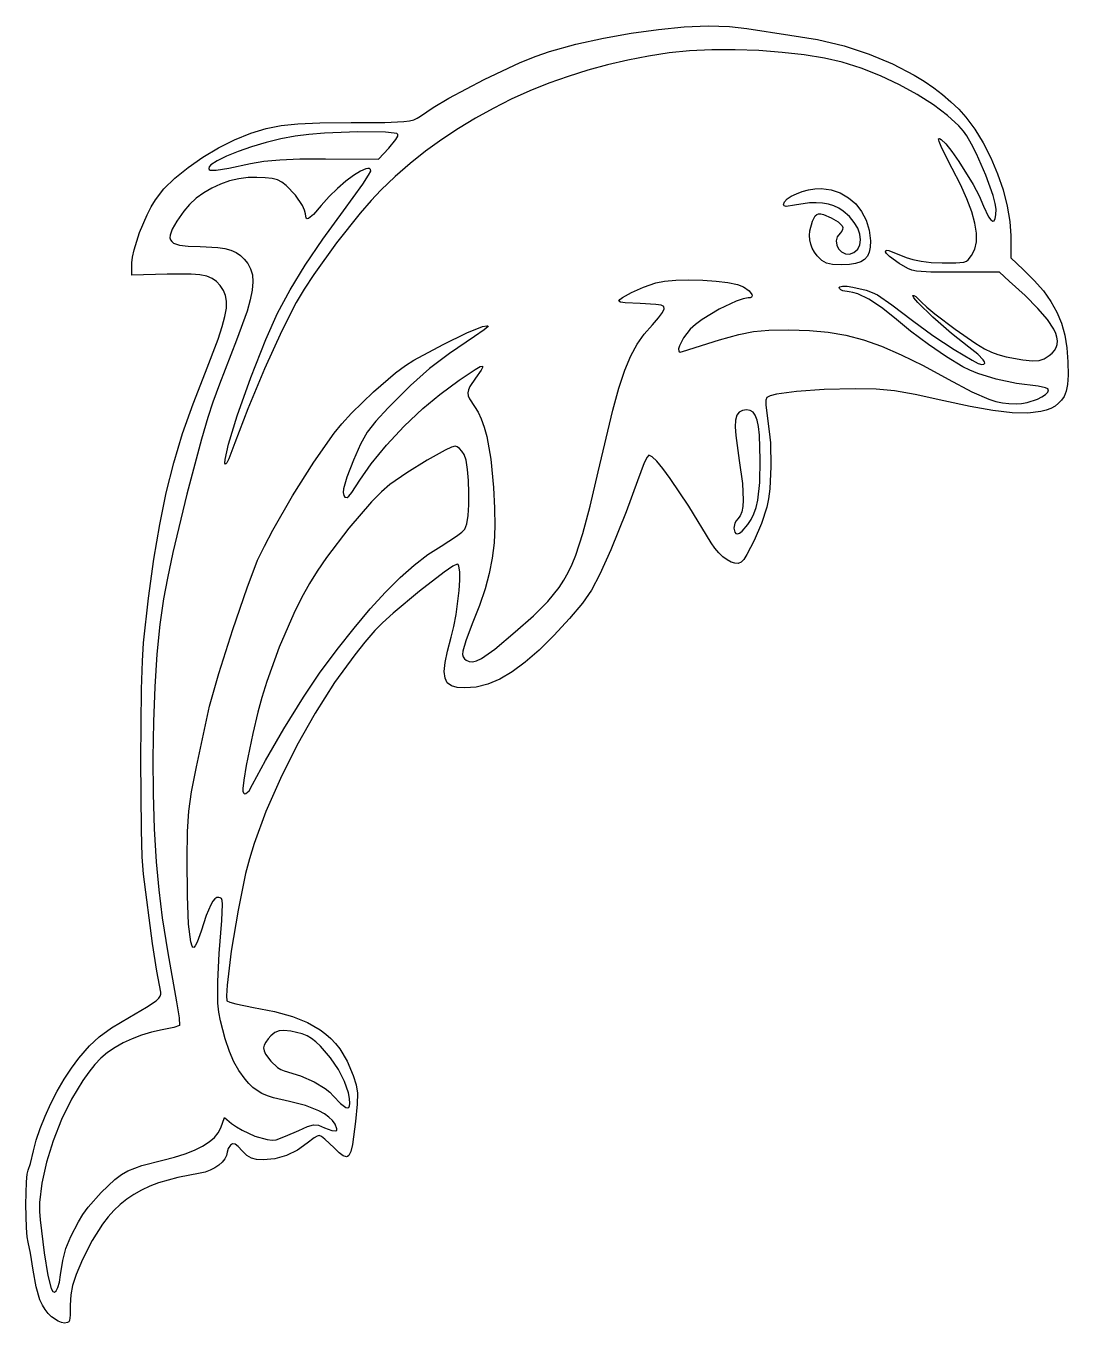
# Model space of a CAD drawing. Extents: x -30 to 240, y -19 to 316.
import ezdxf

# ---------------------------------------------------------------- set-up
doc = ezdxf.new("R2010")
doc.units = 0

msp = doc.modelspace()

# ---------------------------------------------------------------- linework, layer by layer
at = {"layer": 'Layer 1'}
for p, q in [((133.80445, 315.373936), (140.523524, 316.003386)), ((140.523524, 316.003386), (146.715072, 316.266036)), ((146.715072, 316.266036), (152.177348, 316.138403)), ((152.177348, 316.138403), (156.708608, 315.597003)), ((156.708608, 315.597003), (167.858861, 313.907886)), ((112.499518, 311.519638), (119.590702, 313.108578)), ((119.590702, 313.108578), (126.759594, 314.401172)), ((126.759594, 314.401172), (133.80445, 315.373936)), ((167.858861, 313.907886), (174.997853, 312.736743)), ((174.997853, 312.736743), (181.837467, 311.088375)), ((102.170095, 308.444969), (105.687789, 309.657836)), ((105.687789, 309.657836), (112.499518, 311.519638)), ((136.628434, 309.279218), (131.251343, 308.466051)), ((141.872471, 309.797218), (136.628434, 309.279218)), ((147.610728, 310.061655), (141.872471, 309.797218)), ((153.645979, 310.08298), (147.610728, 310.061655)), ((159.781001, 309.871641), (153.645979, 310.08298)), ((165.818569, 309.438087), (159.781001, 309.871641)), ((171.561459, 308.792766), (165.818569, 309.438087)), ((176.812447, 307.946127), (171.561459, 308.792766)), ((181.837467, 311.088375), (188.319527, 308.989921)), ((188.319527, 308.989921), (194.385858, 306.468517)), ((88.776107, 302.454389), (98.036981, 306.769209)), ((98.036981, 306.769209), (102.170095, 308.444969)), ((120.691606, 306.23483), (115.523037, 304.823469)), ((125.936721, 307.45014), (120.691606, 306.23483)), ((131.251343, 308.466051), (125.936721, 307.45014)), ((181.374308, 306.908619), (176.812447, 307.946127)), ((186.309547, 305.348256), (181.374308, 306.908619)), ((191.289113, 303.37267), (186.309547, 305.348256)), ((194.385858, 306.468517), (199.978285, 303.551303)), ((79.60839, 297.564132), (88.776107, 302.454389)), ((110.438051, 303.219401), (105.443687, 301.425975)), ((115.523037, 304.823469), (110.438051, 303.219401)), ((196.161871, 301.071336), (191.289113, 303.37267)), ((199.978285, 303.551303), (202.578604, 301.952748)), ((100.546984, 299.446535), (95.754978, 297.284428)), ((105.443687, 301.425975), (100.546984, 299.446535)), ((200.776692, 298.533727), (196.161871, 301.071336)), ((202.578604, 301.952748), (205.038632, 300.265416)), ((205.038632, 300.265416), (207.351096, 298.4927)), ((75.591722, 295.169077), (79.60839, 297.564132)), ((95.754978, 297.284428), (91.074709, 294.943)), ((204.982444, 295.849319), (200.776692, 298.533727)), ((208.627994, 293.107585), (204.982444, 295.849319)), ((207.351096, 298.4927), (209.508724, 296.637993)), ((209.508724, 296.637993), (211.504245, 294.704687)), ((69.464221, 291.718665), (70.562567, 292.016175)), ((70.562567, 292.016175), (71.428241, 292.420813)), ((71.428241, 292.420813), (72.237052, 292.949197)), ((72.237052, 292.949197), (75.591722, 295.169077)), ((86.513214, 292.425598), (82.077533, 289.735567)), ((91.074709, 294.943), (86.513214, 292.425598)), ((211.562211, 290.398), (208.627994, 293.107585)), ((211.504245, 294.704687), (213.330386, 292.696173)), ((213.330386, 292.696173), (215.664585, 289.603579)), ((28.355613, 288.51759), (32.366475, 289.71758)), ((32.366475, 289.71758), (36.226312, 290.483749)), ((36.226312, 290.483749), (40.545151, 290.951588)), ((40.545151, 290.951588), (46.265303, 291.187118)), ((46.265303, 291.187118), (54.329082, 291.256363)), ((56.054792, 288.881435), (47.445535, 288.519142)), ((54.329082, 291.256363), (63.015056, 291.302711)), ((63.21364, 288.796152), (56.054792, 288.881435)), ((63.015056, 291.302711), (67.957393, 291.511664)), ((65.475858, 288.572085), (63.21364, 288.796152)), ((66.142338, 288.412317), (65.475858, 288.572085)), ((67.957393, 291.511664), (69.464221, 291.718665)), ((82.077533, 289.735567), (77.774702, 286.876255)), ((212.715342, 289.083224), (211.562211, 290.398)), ((213.633964, 287.810038), (212.715342, 289.083224)), ((215.664585, 289.603579), (217.84324, 286.045241)), ((20.001154, 284.726692), (24.187265, 286.824075)), ((24.187265, 286.824075), (28.355613, 288.51759)), ((32.333749, 286.128729), (28.584469, 285.025028)), ((36.155079, 287.061382), (32.333749, 286.128729)), ((39.86044, 287.752746), (36.155079, 287.061382)), ((43.370307, 288.18374), (39.86044, 287.752746)), ((47.445535, 288.519142), (43.370307, 288.18374)), ((64.102259, 284.680814), (65.912115, 286.892689)), ((65.912115, 286.892689), (66.377597, 287.724911)), ((66.447512, 288.219821), (66.142338, 288.412317)), ((66.377597, 287.724911), (66.447512, 288.219821)), ((77.774702, 286.876255), (73.61176, 283.851007)), ((206.241074, 287.063644), (206.518244, 287.138739)), ((206.417688, 286.336827), (206.241074, 287.063644)), ((207.148213, 284.646891), (206.417688, 286.336827)), ((206.518244, 287.138739), (206.943905, 286.927492)), ((206.943905, 286.927492), (208.16532, 285.758295)), ((208.16532, 285.758295), (209.754554, 283.780706)), ((214.848884, 285.719485), (213.633964, 287.810038)), ((216.114032, 283.22554), (214.848884, 285.719485)), ((217.84324, 286.045241), (219.818368, 282.147774)), ((12.134534, 279.678942), (15.937002, 282.315095)), ((15.937002, 282.315095), (20.001154, 284.726692)), ((22.054133, 282.585439), (19.649116, 281.390032)), ((25.095257, 283.820518), (22.054133, 282.585439)), ((28.584469, 285.025028), (25.095257, 283.820518)), ((41.103436, 281.847221), (47.720369, 281.891524)), ((47.720369, 281.891524), (61.384829, 281.838893)), ((61.384829, 281.838893), (64.102259, 284.680814)), ((73.61176, 283.851007), (69.595745, 280.663169)), ((209.803461, 279.385422), (207.148213, 284.646891)), ((209.754554, 283.780706), (211.560838, 281.219378)), ((218.538568, 277.673298), (216.114032, 283.22554)), ((219.818368, 282.147774), (221.541983, 278.037795)), ((8.733473, 276.907888), (12.134534, 279.678942)), ((17.645583, 279.824953), (17.49948, 279.399189)), ((17.49948, 279.399189), (17.579651, 279.102247)), ((17.579651, 279.102247), (17.870891, 278.918022)), ((18.068225, 280.304535), (17.645583, 279.824953)), ((17.870891, 278.918022), (19.390941, 278.92398)), ((19.649116, 281.390032), (18.068225, 280.304535)), ((19.390941, 278.92398), (22.668349, 279.489584)), ((22.668349, 279.489584), (28.311839, 280.687355)), ((28.311839, 280.687355), (31.707209, 281.26425)), ((28.311839, 280.687355), (28.311839, 280.687355)), ((31.707209, 281.26425), (35.868395, 281.644501)), ((35.868395, 281.644501), (41.103436, 281.847221)), ((56.733244, 278.7207), (54.967818, 277.617688)), ((58.136647, 279.325965), (56.733244, 278.7207)), ((58.666651, 279.416981), (58.136647, 279.325965)), ((59.063024, 279.353608), (58.666651, 279.416981)), ((58.841855, 277.665224), (59.397372, 278.723755)), ((59.311389, 279.12586), (59.063024, 279.353608)), ((59.397372, 278.723755), (59.311389, 279.12586)), ((69.595745, 280.663169), (65.733696, 277.316089)), ((211.931726, 275.222796), (209.803461, 279.385422)), ((211.560838, 281.219378), (215.221495, 275.244115)), ((5.873542, 274.091589), (8.733473, 276.907888)), ((20.518769, 275.36663), (18.284843, 274.344845)), ((22.857138, 276.165038), (20.518769, 275.36663)), ((25.267219, 276.723063), (22.857138, 276.165038)), ((27.716282, 277.023702), (25.267219, 276.723063)), ((29.975411, 277.095546), (27.716282, 277.023702)), ((32.107401, 277.013232), (29.975411, 277.095546)), ((33.941726, 276.7899), (32.107401, 277.013232)), ((35.307857, 276.438692), (33.941726, 276.7899)), ((36.389, 275.858838), (35.307857, 276.438692)), ((37.566438, 274.950004), (36.389, 275.858838)), ((52.955372, 276.096803), (50.810907, 274.23792)), ((52.357144, 268.46868), (57.329306, 275.378871)), ((54.967818, 277.617688), (52.955372, 276.096803)), ((57.329306, 275.378871), (58.841855, 277.665224)), ((65.733696, 277.316089), (62.03265, 273.813111)), ((213.619613, 271.500157), (211.931726, 275.222796)), ((215.221495, 275.244115), (216.774334, 272.279486)), ((220.394691, 272.444963), (218.538568, 277.673298)), ((221.541983, 278.037795), (222.966101, 273.84192)), ((3.694464, 271.3197), (5.873542, 274.091589)), ((16.188091, 273.116687), (14.261244, 271.699162)), ((18.284843, 274.344845), (16.188091, 273.116687)), ((39.913753, 272.507289), (37.566438, 274.950004)), ((41.756921, 269.834326), (39.913753, 272.507289)), ((48.649428, 272.120912), (46.585937, 269.825655)), ((50.810907, 274.23792), (48.649428, 272.120912)), ((62.03265, 273.813111), (59.489956, 271.132315)), ((167.116091, 271.501674), (168.172426, 272.210591)), ((168.172426, 272.210591), (169.504548, 272.862925)), ((169.504548, 272.862925), (171.027794, 273.422734)), ((171.027794, 273.422734), (172.657501, 273.854079)), ((172.657501, 273.854079), (174.309009, 274.121019)), ((174.309009, 274.121019), (175.897653, 274.187614)), ((175.897653, 274.187614), (178.491139, 273.859774)), ((178.491139, 273.859774), (180.874886, 273.063039)), ((180.874886, 273.063039), (183.01102, 271.837514)), ((183.01102, 271.837514), (184.861664, 270.223308)), ((216.774334, 272.279486), (217.941158, 269.629728)), ((220.949321, 270.355903), (220.394691, 272.444963)), ((222.966101, 273.84192), (224.042737, 269.686764)), ((1.54127, 267.418701), (2.611429, 269.509943)), ((2.611429, 269.509943), (3.694464, 271.3197)), ((12.537031, 270.109273), (11.048184, 268.364026)), ((14.261244, 271.699162), (12.537031, 270.109273)), ((42.304175, 268.637682), (41.756921, 269.834326)), ((42.503062, 267.654895), (42.304175, 268.637682)), ((46.585937, 269.825655), (44.562398, 267.527841)), ((47.037135, 261.117507), (52.357144, 268.46868)), ((59.489956, 271.132315), (56.641144, 267.846652)), ((166.169427, 270.057848), (166.420204, 270.772112)), ((166.345516, 269.729687), (166.169427, 270.057848)), ((166.878333, 269.59064), (166.345516, 269.729687)), ((166.420204, 270.772112), (167.116091, 271.501674)), ((169.041456, 269.878177), (166.878333, 269.59064)), ((172.87977, 270.475389), (169.041456, 269.878177)), ((174.630754, 270.527197), (172.87977, 270.475389)), ((176.267952, 270.414679), (174.630754, 270.527197)), ((177.790107, 270.137989), (176.267952, 270.414679)), ((179.195965, 269.697282), (177.790107, 270.137989)), ((180.484272, 269.092713), (179.195965, 269.697282)), ((181.653773, 268.324436), (180.484272, 269.092713)), ((184.861664, 270.223308), (186.388944, 268.260528)), ((214.873355, 268.189644), (213.619613, 271.500157)), ((217.941158, 269.629728), (219.241399, 266.845433)), ((221.169518, 268.83219), (220.949321, 270.355903)), ((221.140267, 267.402619), (221.169518, 268.83219)), ((224.042737, 269.686764), (224.723908, 265.698943)), ((-0.401634, 262.81933), (1.54127, 267.418701)), ((9.226211, 265.795419), (8.027629, 263.735603)), ((11.048184, 268.364026), (9.226211, 265.795419)), ((42.679148, 266.526564), (42.503062, 267.654895)), ((42.928915, 266.353872), (42.679148, 266.526564)), ((43.312864, 266.456179), (42.928915, 266.353872)), ((44.562398, 267.527841), (43.312864, 266.456179)), ((56.641144, 267.846652), (50.524932, 260.124178)), ((173.020893, 263.283562), (173.711399, 265.803229)), ((173.711399, 265.803229), (174.388021, 267.129648)), ((174.388021, 267.129648), (174.774006, 267.498546)), ((174.774006, 267.498546), (175.237169, 267.679045)), ((175.237169, 267.679045), (175.811552, 267.677)), ((175.811552, 267.677), (176.531202, 267.498265)), ((176.531202, 267.498265), (178.542482, 266.634153)), ((178.542482, 266.634153), (180.358209, 265.583395)), ((180.358209, 265.583395), (181.334757, 264.586851)), ((183.217441, 266.937634), (181.653773, 268.324436)), ((184.462768, 265.448054), (183.217441, 266.937634)), ((185.374728, 263.914081), (184.462768, 265.448054)), ((186.388944, 268.260528), (187.554985, 265.989281)), ((187.554985, 265.989281), (188.321912, 263.449673)), ((215.699186, 265.263402), (214.873355, 268.189644)), ((216.103341, 262.69357), (215.699186, 265.263402)), ((219.241399, 266.845433), (219.805355, 266.090343)), ((219.805355, 266.090343), (220.29207, 265.764847)), ((220.29207, 265.764847), (220.686694, 265.872616)), ((220.686694, 265.872616), (220.974376, 266.417318)), ((220.974376, 266.417318), (221.140267, 267.402619)), ((224.723908, 265.698943), (224.961628, 262.005074)), ((-1.816675, 258.376726), (-0.401634, 262.81933)), ((7.475858, 262.133319), (7.449843, 261.487732)), ((8.027629, 263.735603), (7.475858, 262.133319)), ((172.923482, 262.084078), (173.020893, 263.283562)), ((172.990888, 260.927949), (172.923482, 262.084078)), ((180.047065, 261.74165), (179.784325, 260.666717)), ((180.801772, 262.701618), (180.047065, 261.74165)), ((181.243321, 263.163725), (180.801772, 262.701618)), ((181.47999, 263.630825), (181.243321, 263.163725)), ((181.334757, 264.586851), (181.510796, 264.104629)), ((181.510796, 264.104629), (181.47999, 263.630825)), ((185.938297, 262.394099), (185.374728, 263.914081)), ((186.138447, 260.946496), (185.938297, 262.394099)), ((188.321912, 263.449673), (188.651848, 260.681813)), ((216.092053, 260.452292), (216.103341, 262.69357)), ((224.961628, 262.005074), (224.961628, 256.250159)), ((-2.227005, 256.481442), (-1.816675, 258.376726)), ((7.449843, 261.487732), (7.594312, 260.937306)), ((7.594312, 260.937306), (7.912192, 260.475633)), ((7.912192, 260.475633), (8.406409, 260.096304)), ((8.406409, 260.096304), (9.935566, 259.559054)), ((9.935566, 259.559054), (12.205199, 259.274294)), ((12.205199, 259.274294), (15.238724, 259.190765)), ((15.238724, 259.190765), (19.874009, 258.978493)), ((19.874009, 258.978493), (21.694407, 258.689554)), ((21.694407, 258.689554), (23.242144, 258.257769)), ((42.481426, 254.356496), (47.037135, 261.117507)), ((50.524932, 260.124178), (44.683546, 251.9726)), ((173.222801, 259.817514), (172.990888, 260.927949)), ((173.618911, 258.755115), (173.222801, 259.817514)), ((174.178909, 257.743094), (173.618911, 258.755115)), ((179.784325, 260.666717), (179.939784, 259.580731)), ((179.939784, 259.580731), (180.439672, 258.587599)), ((180.439672, 258.587599), (181.21022, 257.791231)), ((184.40814, 257.621804), (185.388394, 258.501963)), ((185.388394, 258.501963), (185.960155, 259.629655)), ((185.960155, 259.629655), (186.138447, 260.946496)), ((188.614629, 259.080833), (188.368007, 257.753486)), ((188.651848, 260.681813), (188.614629, 259.080833)), ((214.848087, 256.843963), (215.671557, 258.511709)), ((215.671557, 258.511709), (216.092053, 260.452292)), ((-2.386279, 254.946027), (-2.227005, 256.481442)), ((23.242144, 258.257769), (24.561347, 257.667406)), ((24.561347, 257.667406), (25.696144, 256.902733)), ((25.696144, 256.902733), (26.690661, 255.948016)), ((26.690661, 255.948016), (27.589026, 254.787523)), ((174.902487, 256.783791), (174.178909, 257.743094)), ((176.090655, 255.559206), (174.902487, 256.783791)), ((174.902487, 256.783791), (174.902487, 256.783791)), ((177.267731, 254.869544), (176.090655, 255.559206)), ((181.21022, 257.791231), (182.177661, 257.295537)), ((182.177661, 257.295537), (183.268224, 257.204425)), ((183.268224, 257.204425), (184.40814, 257.621804)), ((186.149695, 255.227789), (184.843433, 254.809521)), ((187.157742, 255.845509), (186.149695, 255.227789)), ((187.889779, 256.681226), (187.157742, 255.845509)), ((188.368007, 257.753486), (187.889779, 256.681226)), ((192.524544, 257.841791), (192.704217, 258.245999)), ((192.804488, 257.371342), (192.524544, 257.841791)), ((192.704217, 258.245999), (193.45419, 258.197352)), ((193.566713, 256.644238), (192.804488, 257.371342)), ((193.45419, 258.197352), (197.930736, 256.405127)), ((196.072365, 254.817054), (193.566713, 256.644238)), ((197.930736, 256.405127), (199.646979, 255.829447)), ((199.646979, 255.829447), (201.805843, 255.39591)), ((201.805843, 255.39591), (204.359637, 255.11178)), ((204.359637, 255.11178), (207.26067, 254.984319)), ((210.786819, 254.97596), (212.827384, 255.185226)), ((212.827384, 255.185226), (213.477786, 255.417353)), ((213.477786, 255.417353), (213.981447, 255.758949)), ((213.981447, 255.758949), (214.848087, 256.843963)), ((224.961628, 256.250159), (228.171544, 253.262676)), ((-2.435806, 251.759227), (-2.386279, 254.946027)), ((6.738851, 252.045054), (-2.435806, 251.759227)), ((12.945603, 252.060456), (6.738851, 252.045054)), ((15.184279, 251.864743), (12.945603, 252.060456)), ((16.965341, 251.498897), (15.184279, 251.864743)), ((27.589026, 254.787523), (28.337372, 253.409167)), ((28.337372, 253.409167), (28.787612, 251.851425)), ((28.787612, 251.851425), (28.929773, 250.046486)), ((38.589313, 248.029629), (42.481426, 254.356496)), ((44.683546, 251.9726), (42.178267, 248.150555)), ((178.848428, 254.565347), (177.267731, 254.869544)), ((181.247457, 254.497161), (178.848428, 254.565347)), ((183.216755, 254.57216), (181.247457, 254.497161)), ((184.843433, 254.809521), (183.216755, 254.57216)), ((198.299136, 253.509803), (196.072365, 254.817054)), ((199.356763, 253.105704), (198.299136, 253.509803)), ((200.601689, 252.833323), (199.356763, 253.105704)), ((204.326856, 252.579818), (200.601689, 252.833323)), ((210.82147, 252.541494), (204.326856, 252.579818)), ((207.26067, 254.984319), (210.786819, 254.97596)), ((222.022769, 252.541494), (210.82147, 252.541494)), ((224.580628, 250.284433), (222.022769, 252.541494)), ((228.171544, 253.262676), (231.018936, 250.448399)), ((18.37793, 250.937022), (16.965341, 251.498897)), ((19.511186, 250.153225), (18.37793, 250.937022)), ((20.45425, 249.121611), (19.511186, 250.153225)), ((21.29626, 247.816287), (20.45425, 249.121611)), ((28.929773, 250.046486), (28.753883, 247.926541)), ((126.890703, 247.318895), (130.000969, 248.705581)), ((130.000969, 248.705581), (133.190065, 249.825588)), ((133.190065, 249.825588), (135.420969, 250.251924)), ((135.420969, 250.251924), (138.354433, 250.494812)), ((138.354433, 250.494812), (141.725367, 250.566446)), ((141.725367, 250.566446), (145.268679, 250.47902)), ((145.268679, 250.47902), (148.719279, 250.244728)), ((148.719279, 250.244728), (151.812076, 249.875764)), ((151.812076, 249.875764), (154.28198, 249.384323)), ((154.28198, 249.384323), (155.8639, 248.782599)), ((155.8639, 248.782599), (157.267811, 247.722703)), ((180.586008, 248.594812), (180.714083, 248.768786)), ((180.633395, 248.361021), (180.586008, 248.594812)), ((180.979453, 248.009913), (180.633395, 248.361021)), ((180.714083, 248.768786), (181.421824, 248.94995)), ((181.421824, 248.94995), (182.607023, 248.929845)), ((182.607023, 248.929845), (184.120087, 248.733807)), ((184.120087, 248.733807), (187.531436, 247.915264)), ((228.72234, 246.498263), (224.580628, 250.284433)), ((231.018936, 250.448399), (233.403118, 247.713218)), ((21.838732, 246.549104), (21.29626, 247.816287)), ((22.100717, 245.074688), (21.838732, 246.549104)), ((22.061943, 243.301082), (22.100717, 245.074688)), ((28.249971, 245.423779), (27.408065, 242.470389)), ((28.753883, 247.926541), (28.249971, 245.423779)), ((35.260091, 241.980888), (38.589313, 248.029629)), ((42.178267, 248.150555), (40.116517, 244.718824)), ((123.595759, 245.076547), (123.843711, 245.466767)), ((124.027138, 244.836464), (123.595759, 245.076547)), ((123.843711, 245.466767), (124.531541, 245.998295)), ((124.531541, 245.998295), (126.890703, 247.318895)), ((153.932234, 245.047306), (149.555766, 242.969803)), ((155.718826, 245.666706), (153.932234, 245.047306)), ((157.024694, 245.892225), (155.718826, 245.666706)), ((157.569211, 245.957283), (157.024694, 245.892225)), ((157.267811, 247.722703), (157.965774, 246.796723)), ((157.902997, 246.141088), (157.569211, 245.957283)), ((158.032902, 246.426586), (157.902997, 246.141088)), ((157.965774, 246.796723), (158.032902, 246.426586)), ((181.564779, 247.722386), (180.979453, 248.009913)), ((183.126078, 247.456758), (181.564779, 247.722386)), ((184.1489, 247.329073), (183.126078, 247.456758)), ((185.369765, 246.95954), (184.1489, 247.329073)), ((188.262694, 245.576076), (185.369765, 246.95954)), ((187.531436, 247.915264), (189.130533, 247.343429)), ((191.519004, 243.468648), (188.262694, 245.576076)), ((189.130533, 247.343429), (190.45912, 246.696996)), ((190.45912, 246.696996), (194.1887, 244.121804)), ((199.611245, 246.533793), (199.897457, 246.536569)), ((199.884303, 245.938191), (199.611245, 246.533793)), ((200.959792, 244.700227), (199.884303, 245.938191)), ((199.897457, 246.536569), (200.409956, 246.235297)), ((200.409956, 246.235297), (201.823472, 244.930974)), ((232.0023, 243.193749), (228.72234, 246.498263)), ((233.403118, 247.713218), (235.355222, 244.992709)), ((235.355222, 244.992709), (236.906379, 242.222447)), ((21.702138, 241.136327), (22.061943, 243.301082)), ((27.408065, 242.470389), (24.670379, 234.940485)), ((32.253499, 235.185491), (35.260091, 241.980888)), ((40.116517, 244.718824), (36.409321, 237.412704)), ((125.201685, 244.643338), (124.027138, 244.836464)), ((129.062737, 244.476681), (125.201685, 244.643338)), ((133.132826, 244.251057), (129.062737, 244.476681)), ((134.533636, 243.994112), (133.132826, 244.251057)), ((133.880252, 240.750657), (134.904365, 242.11735)), ((135.241309, 243.676101), (134.533636, 243.994112)), ((134.904365, 242.11735), (135.348635, 243.077575)), ((135.348635, 243.077575), (135.241309, 243.676101)), ((149.555766, 242.969803), (145.173069, 240.345599)), ((194.852835, 240.799539), (191.519004, 243.468648)), ((194.1887, 244.121804), (199.553728, 240.057464)), ((204.790912, 240.968276), (200.959792, 244.700227)), ((201.823472, 244.930974), (203.289795, 243.517047)), ((203.289795, 243.517047), (205.362854, 241.767176)), ((205.362854, 241.767176), (210.572433, 237.805512)), ((234.444509, 240.326106), (232.0023, 243.193749)), ((236.906379, 242.222447), (238.087719, 239.338008)), ((19.93835, 235.265544), (21.001031, 238.488467)), ((21.001031, 238.488467), (21.702138, 241.136327)), ((84.291703, 236.866198), (88.341413, 238.491372)), ((88.341413, 238.491372), (89.429847, 238.725368)), ((89.807136, 238.534345), (88.764967, 237.618428)), ((89.429847, 238.725368), (89.711456, 238.684826)), ((89.711456, 238.684826), (89.807136, 238.534345)), ((130.136158, 236.509952), (132.248049, 238.93273)), ((132.248049, 238.93273), (133.880252, 240.750657)), ((143.378692, 239.042822), (142.061926, 237.860576)), ((145.173069, 240.345599), (143.378692, 239.042822)), ((199.061711, 237.299428), (194.852835, 240.799539)), ((199.553728, 240.057464), (204.768934, 236.225606)), ((209.650305, 236.680066), (204.790912, 240.968276)), ((236.072965, 237.850549), (234.444509, 240.326106)), ((238.087719, 239.338008), (238.930374, 236.274969)), ((16.647183, 226.726678), (19.93835, 235.265544)), ((24.670379, 234.940485), (20.258295, 223.597612)), ((28.424102, 225.366151), (32.253499, 235.185491)), ((36.409321, 237.412704), (31.931191, 227.556866)), ((78.179191, 233.894577), (84.291703, 236.866198)), ((86.259329, 235.904003), (79.77624, 231.572818)), ((88.764967, 237.618428), (86.259329, 235.904003)), ((128.306265, 233.909521), (130.136158, 236.509952)), ((140.300269, 235.588506), (139.253319, 233.51302)), ((140.032221, 232.041013), (149.661973, 235.058208)), ((142.061926, 237.860576), (140.300269, 235.588506)), ((149.661973, 235.058208), (154.625023, 236.465535)), ((154.625023, 236.465535), (158.460291, 237.247716)), ((158.460291, 237.247716), (162.36115, 237.576059)), ((162.36115, 237.576059), (167.520976, 237.62187)), ((167.520976, 237.62187), (172.866355, 237.469988)), ((172.866355, 237.469988), (177.727813, 237.040464)), ((177.727813, 237.040464), (182.319993, 236.267252)), ((182.319993, 236.267252), (186.857538, 235.084306)), ((186.857538, 235.084306), (191.55509, 233.425579)), ((203.684638, 233.826226), (199.061711, 237.299428)), ((204.768934, 236.225606), (210.303846, 232.543688)), ((214.083669, 233.177722), (209.650305, 236.680066)), ((210.572433, 237.805512), (215.938721, 234.137806)), ((236.589537, 236.745808), (236.072965, 237.850549)), ((236.911671, 235.722294), (236.589537, 236.745808)), ((237.042366, 234.77441), (236.911671, 235.722294)), ((238.930374, 236.274969), (239.465474, 232.968906)), ((70.525061, 229.812261), (78.179191, 233.894577)), ((79.77624, 231.572818), (74.587833, 227.630737)), ((126.668216, 230.887431), (128.306265, 233.909521)), ((139.253319, 233.51302), (139.054787, 232.712215)), ((139.054787, 232.712215), (139.103246, 232.156421)), ((139.103246, 232.156421), (139.421467, 231.910924)), ((139.421467, 231.910924), (140.032221, 232.041013)), ((191.55509, 233.425579), (196.627293, 231.225024)), ((208.318099, 230.668978), (203.684638, 233.826226)), ((210.303846, 232.543688), (214.953551, 229.774878)), ((216.457502, 231.338478), (214.083669, 233.177722)), ((215.938721, 234.137806), (218.207666, 232.755382)), ((218.207666, 232.755382), (219.948229, 231.855881)), ((219.948229, 231.855881), (221.650415, 231.238912)), ((234.929279, 230.973499), (235.710772, 231.627206)), ((235.710772, 231.627206), (236.315827, 232.328553)), ((236.315827, 232.328553), (236.741445, 233.083137)), ((236.741445, 233.083137), (236.984625, 233.896557)), ((236.984625, 233.896557), (237.042366, 234.77441)), ((239.465474, 232.968906), (239.72415, 229.355395)), ((65.825293, 226.541376), (68.374095, 228.446796)), ((68.374095, 228.446796), (70.525061, 229.812261)), ((87.746121, 228.14829), (88.341993, 228.292331)), ((88.341993, 228.292331), (88.288875, 227.94017)), ((125.131855, 227.199675), (126.668216, 230.887431)), ((196.627293, 231.225024), (202.288789, 228.416596)), ((202.288789, 228.416596), (208.754221, 224.934248)), ((212.558576, 228.11673), (208.318099, 230.668978)), ((214.953551, 229.774878), (216.569915, 228.97138)), ((217.863583, 229.919509), (216.457502, 231.338478)), ((216.569915, 228.97138), (217.513134, 228.682348)), ((217.513134, 228.682348), (218.016335, 228.764982)), ((218.183455, 229.394186), (217.863583, 229.919509)), ((218.016335, 228.764982), (218.237074, 229.005803)), ((218.237074, 229.005803), (218.183455, 229.394186)), ((221.650415, 231.238912), (223.746749, 230.659205)), ((223.746749, 230.659205), (228.057501, 229.871974)), ((228.057501, 229.871974), (230.556103, 229.672611)), ((230.556103, 229.672611), (232.289682, 229.750538)), ((232.289682, 229.750538), (233.625115, 230.164564)), ((233.625115, 230.164564), (234.929279, 230.973499)), ((239.72415, 229.355395), (239.790065, 225.887543)), ((13.452299, 218.541666), (16.647183, 226.726678)), ((24.839485, 215.375432), (28.424102, 225.366151)), ((31.931191, 227.556866), (27.577528, 217.200503)), ((60.088428, 221.619852), (65.825293, 226.541376)), ((74.587833, 227.630737), (69.65772, 223.222475)), ((82.257643, 224.619633), (86.416174, 227.405136)), ((86.518205, 225.1612), (85.056151, 223.011871)), ((86.416174, 227.405136), (87.746121, 228.14829)), ((87.927309, 227.232434), (86.518205, 225.1612)), ((88.288875, 227.94017), (87.927309, 227.232434)), ((123.60703, 222.602246), (125.131855, 227.199675)), ((208.754221, 224.934248), (214.931868, 221.636305)), ((214.390531, 227.207039), (212.558576, 228.11673)), ((216.459097, 226.359601), (214.390531, 227.207039)), ((221.178774, 224.884587), (216.459097, 226.359601)), ((226.463019, 223.757899), (221.178774, 224.884587)), ((239.790065, 225.887543), (239.67546, 223.493872)), ((20.258295, 223.597612), (18.534293, 218.904009)), ((54.422948, 216.06605), (60.088428, 221.619852)), ((69.65772, 223.222475), (63.949512, 217.492745)), ((77.273569, 220.932108), (82.257643, 224.619633)), ((84.67708, 222.156492), (84.529497, 221.373422)), ((85.056151, 223.011871), (84.67708, 222.156492)), ((122.003583, 216.85114), (123.60703, 222.602246)), ((169.566708, 221.70176), (164.344831, 220.985034)), ((176.667995, 222.201049), (169.566708, 221.70176)), ((184.75316, 222.394533), (176.667995, 222.201049)), ((190.188997, 222.301734), (184.75316, 222.394533)), ((194.880879, 221.879646), (190.188997, 222.301734)), ((200.229441, 220.938033), (194.880879, 221.879646)), ((214.931868, 221.636305), (219.318382, 219.686978)), ((232.057245, 223.045747), (226.463019, 223.757899)), ((233.966302, 222.680512), (232.057245, 223.045747)), ((233.952383, 220.904903), (234.546657, 221.523862)), ((234.547048, 222.4118), (233.966302, 222.680512)), ((234.546657, 221.523862), (234.760341, 222.125931)), ((234.760341, 222.125931), (234.547048, 222.4118)), ((239.339483, 221.804155), (238.741283, 220.448165)), ((239.67546, 223.493872), (239.339483, 221.804155)), ((10.742575, 210.82426), (13.452299, 218.541666)), ((18.534293, 218.904009), (17.226832, 214.981223)), ((72.871121, 217.338849), (77.273569, 220.932108)), ((84.529497, 221.373422), (84.611041, 220.607247)), ((84.611041, 220.607247), (84.919349, 219.802557)), ((84.919349, 219.802557), (86.20681, 217.855982)), ((161.631265, 219.461648), (161.578024, 218.254236)), ((161.578024, 218.254236), (162.119846, 214.025634)), ((161.897898, 220.139242), (161.631265, 219.461648)), ((162.718526, 220.572748), (161.897898, 220.139242)), ((164.344831, 220.985034), (162.718526, 220.572748)), ((207.635317, 219.286662), (200.229441, 220.938033)), ((214.481693, 217.804345), (207.635317, 219.286662)), ((219.318382, 219.686978), (221.121659, 219.11516)), ((221.121659, 219.11516), (222.815189, 218.757034)), ((222.815189, 218.757034), (224.511649, 218.571445)), ((224.511649, 218.571445), (226.323717, 218.51724)), ((226.323717, 218.51724), (227.728017, 218.607248)), ((227.728017, 218.607248), (229.172732, 218.860448)), ((229.172732, 218.860448), (231.902733, 219.736373)), ((231.902733, 219.736373), (233.047686, 220.299069)), ((233.047686, 220.299069), (233.952383, 220.904903)), ((237.33041, 218.65752), (236.415343, 217.94058)), ((238.102862, 219.493275), (237.33041, 218.65752)), ((238.741283, 220.448165), (238.102862, 219.493275)), ((17.226832, 214.981223), (15.593062, 209.390864)), ((22.567234, 208.065902), (24.839485, 215.375432)), ((27.577528, 217.200503), (24.243736, 208.392811)), ((51.963379, 213.370283), (54.422948, 216.06605)), ((63.949512, 217.492745), (60.691973, 213.991352)), ((68.03189, 212.75424), (72.871121, 217.338849)), ((86.20681, 217.855982), (87.152431, 216.389499)), ((87.152431, 216.389499), (88.000295, 214.609826)), ((118.20021, 200.911865), (122.003583, 216.85114)), ((154.116672, 215.556296), (153.779039, 214.315299)), ((154.700118, 216.369228), (154.116672, 215.556296)), ((155.538136, 216.813456), (154.700118, 216.369228)), ((156.639486, 216.948341), (155.538136, 216.813456)), ((157.548711, 216.812712), (156.639486, 216.948341)), ((158.293404, 216.368081), (157.548711, 216.812712)), ((158.889073, 215.557835), (158.293404, 216.368081)), ((159.351222, 214.325363), (158.889073, 215.557835)), ((220.34553, 216.781899), (214.481693, 217.804345)), ((225.295507, 216.221891), (220.34553, 216.781899)), ((229.400304, 216.126885), (225.295507, 216.221891)), ((232.7286, 216.499444), (229.400304, 216.126885)), ((234.123023, 216.861863), (232.7286, 216.499444)), ((235.349076, 217.342134), (234.123023, 216.861863)), ((236.415343, 217.94058), (235.349076, 217.342134)), ((49.937337, 210.898332), (51.963379, 213.370283)), ((60.691973, 213.991352), (58.489923, 211.152274)), ((63.441221, 207.827982), (68.03189, 212.75424)), ((88.000295, 214.609826), (88.752523, 212.507954)), ((88.752523, 212.507954), (89.411238, 210.074874)), ((153.779039, 214.315299), (153.678457, 212.586877)), ((153.678457, 212.586877), (153.806167, 210.311669)), ((159.695358, 212.614049), (159.351222, 214.325363)), ((159.936986, 210.367282), (159.695358, 212.614049)), ((162.119846, 214.025634), (162.509008, 211.321994)), ((8.446066, 203.259715), (10.742575, 210.82426)), ((15.593062, 209.390864), (11.83473, 195.152207)), ((21.73145, 204.119046), (22.567234, 208.065902)), ((24.243736, 208.392811), (22.686933, 204.30536)), ((44.691025, 203.449235), (49.937337, 210.898332)), ((56.761677, 208.104214), (54.92555, 203.975873)), ((58.489923, 211.152274), (56.761677, 208.104214)), ((89.411238, 210.074874), (90.45661, 204.179055)), ((153.806167, 210.311669), (154.71142, 203.883453)), ((160.174745, 204.040933), (159.936986, 210.367282)), ((162.509008, 211.321994), (162.774069, 208.401082)), ((162.774069, 208.401082), (162.93695, 202.295923)), ((59.495648, 203.012602), (63.441221, 207.827982)), ((78.632401, 206.511356), (73.976119, 203.935505)), ((80.27802, 207.280769), (78.632401, 206.511356)), ((81.22436, 207.561136), (80.27802, 207.280769)), ((81.753049, 207.394143), (81.22436, 207.561136)), ((82.365999, 206.93946), (81.753049, 207.394143)), ((82.987206, 206.26653), (82.365999, 206.93946)), ((83.540665, 205.444797), (82.987206, 206.26653)), ((84.067325, 203.898309), (83.540665, 205.444797)), ((130.876863, 204.690578), (130.168268, 203.264508)), ((131.342584, 205.214334), (130.876863, 204.690578)), ((132.165947, 204.819881), (131.342584, 205.214334)), ((133.380007, 203.659478), (132.165947, 204.819881)), ((6.490826, 195.533284), (8.446066, 203.259715)), ((21.66392, 203.159907), (21.73145, 204.119046)), ((21.810427, 202.873152), (21.66392, 203.159907)), ((22.156316, 203.255922), (21.810427, 202.873152)), ((22.686933, 204.30536), (22.156316, 203.255922)), ((39.157507, 194.685159), (44.691025, 203.449235)), ((54.92555, 203.975873), (53.220638, 199.585995)), ((56.591708, 198.760632), (59.495648, 203.012602)), ((73.976119, 203.935505), (68.721095, 200.693821)), ((84.457882, 201.542672), (84.067325, 203.898309)), ((84.70912, 198.657993), (84.457882, 201.542672)), ((90.45661, 204.179055), (91.153384, 196.850295)), ((130.168268, 203.264508), (128.407665, 198.576634)), ((134.960235, 201.767557), (133.380007, 203.659478)), ((136.882102, 199.17855), (134.960235, 201.767557)), ((154.71142, 203.883453), (155.55555, 197.934567)), ((160.074121, 198.132164), (160.174745, 204.040933)), ((162.93695, 202.295923), (162.618626, 196.487117)), ((53.220638, 199.585995), (52.386883, 196.566186)), ((54.522187, 195.583892), (56.591708, 198.760632)), ((68.721095, 200.693821), (64.332911, 197.64654)), ((84.817819, 195.524377), (84.70912, 198.657993)), ((116.137741, 192.037202), (118.20021, 200.911865)), ((128.407665, 198.576634), (125.472452, 190.610836)), ((141.652638, 192.047009), (136.882102, 199.17855)), ((159.547391, 193.580836), (160.074121, 198.132164)), ((4.804912, 187.330222), (6.490826, 195.533284)), ((11.83473, 195.152207), (8.23556, 180.07761)), ((34.067301, 185.818451), (39.157507, 194.685159)), ((52.386883, 196.566186), (52.291704, 195.540825)), ((52.291704, 195.540825), (52.408332, 194.822901)), ((52.408332, 194.822901), (52.734772, 194.400722)), ((53.26903, 194.262594), (53.739049, 194.617517)), ((53.739049, 194.617517), (54.522187, 195.583892)), ((62.213608, 195.782698), (59.642304, 193.149279)), ((64.332911, 197.64654), (62.213608, 195.782698)), ((84.780762, 192.421932), (84.817819, 195.524377)), ((91.153384, 196.850295), (91.426583, 191.52871)), ((155.55555, 197.934567), (155.776215, 193.573735)), ((162.618626, 196.487117), (162.282178, 193.936647)), ((52.734772, 194.400722), (53.26903, 194.262594)), ((59.642304, 193.149279), (53.773843, 186.349604)), ((84.594731, 189.630764), (84.780762, 192.421932)), ((91.426583, 191.52871), (91.482172, 186.8302)), ((114.300761, 184.995081), (116.137741, 192.037202)), ((147.495379, 182.540316), (141.652638, 192.047009)), ((155.651059, 191.922692), (155.36801, 190.589286)), ((155.776215, 193.573735), (155.651059, 191.922692)), ((158.532815, 190.063764), (159.104942, 191.713217)), ((159.104942, 191.713217), (159.547391, 193.580836)), ((161.829228, 191.751626), (160.460258, 187.542704)), ((162.282178, 193.936647), (161.829228, 191.751626)), ((84.256507, 187.430979), (84.594731, 189.630764)), ((125.472452, 190.610836), (121.474069, 180.780062)), ((153.908185, 188.252459), (153.607525, 187.64715)), ((154.325532, 188.769547), (153.908185, 188.252459)), ((154.926393, 189.547057), (154.325532, 188.769547)), ((155.36801, 190.589286), (154.926393, 189.547057)), ((156.968656, 187.257762), (157.823292, 188.592078)), ((157.823292, 188.592078), (158.532815, 190.063764)), ((3.316379, 178.335781), (4.804912, 187.330222)), ((31.916728, 181.725467), (34.067301, 185.818451)), ((53.773843, 186.349604), (47.987823, 178.799295)), ((81.548144, 184.252483), (82.974159, 185.335111)), ((82.974159, 185.335111), (83.762873, 186.102683)), ((83.762873, 186.102683), (84.256507, 187.430979)), ((91.482172, 186.8302), (91.292032, 182.573943)), ((112.488631, 179.39774), (114.300761, 184.995081)), ((153.607525, 187.64715), (153.35836, 186.365638)), ((153.35836, 186.365638), (153.582232, 185.312541)), ((153.582232, 185.312541), (153.872869, 184.992753)), ((153.872869, 184.992753), (154.283339, 184.875391)), ((154.283339, 184.875391), (154.79024, 185.063375)), ((154.79024, 185.063375), (155.465501, 185.575212)), ((155.465501, 185.575212), (156.968656, 187.257762)), ((156.968656, 187.257762), (156.968656, 187.257762)), ((160.460258, 187.542704), (158.615696, 183.151437)), ((30.150926, 178.061455), (31.916728, 181.725467)), ((74.194502, 179.520414), (77.593887, 181.717599)), ((77.593887, 181.717599), (81.548144, 184.252483)), ((91.292032, 182.573943), (90.828041, 178.579111)), ((148.412312, 181.172814), (147.495379, 182.540316)), ((158.615696, 183.151437), (156.726723, 179.505983)), ((1.953281, 168.235217), (3.316379, 178.335781)), ((8.23556, 180.07761), (6.800745, 173.442323)), ((27.42294, 170.956094), (30.150926, 178.061455)), ((47.987823, 178.799295), (45.519572, 175.227585)), ((70.676863, 176.811922), (74.194502, 179.520414)), ((90.828041, 178.579111), (90.06208, 174.664882)), ((111.529184, 177.019685), (112.488631, 179.39774)), ((121.474069, 180.780062), (118.70821, 174.466911)), ((149.422651, 179.965859), (148.412312, 181.172814)), ((150.486721, 178.945145), (149.422651, 179.965859)), ((151.564851, 178.136366), (150.486721, 178.945145)), ((152.617369, 177.565218), (151.564851, 178.136366)), ((155.900327, 178.252985), (155.224522, 177.534498)), ((156.726723, 179.505983), (155.900327, 178.252985)), ((45.519572, 175.227585), (43.544541, 172.050136)), ((67.024252, 173.57464), (70.676863, 176.811922)), ((78.414798, 174.954872), (72.044155, 170.028924)), ((80.635195, 176.485516), (78.414798, 174.954872)), ((81.787941, 177.052714), (80.635195, 176.485516)), ((82.021767, 176.916276), (81.787941, 177.052714)), ((82.20195, 176.523668), (82.021767, 176.916276)), ((82.409598, 175.070185), (82.20195, 176.523668)), ((82.427301, 172.892744), (82.409598, 175.070185)), ((90.06208, 174.664882), (88.966028, 170.650429)), ((109.37813, 172.862456), (110.500711, 174.857414)), ((110.500711, 174.857414), (111.529184, 177.019685)), ((153.604601, 177.257394), (152.617369, 177.565218)), ((154.486877, 177.238589), (153.604601, 177.257394)), ((155.224522, 177.534498), (154.486877, 177.238589)), ((6.800745, 173.442323), (5.77182, 168.05664)), ((43.544541, 172.050136), (41.52315, 168.33525)), ((63.219949, 169.791089), (67.024252, 173.57464)), ((82.271474, 170.191822), (82.427301, 172.892744)), ((108.136362, 170.98634), (109.37813, 172.862456)), ((118.70821, 174.466911), (116.548773, 170.293348)), ((0.643675, 156.713782), (1.953281, 168.235217)), ((5.77182, 168.05664), (4.837188, 161.436869)), ((23.717394, 160.104549), (27.42294, 170.956094)), ((41.52315, 168.33525), (39.514326, 164.268506)), ((59.247234, 165.443789), (63.219949, 169.791089)), ((72.044155, 170.028924), (65.222222, 164.326232)), ((81.504896, 164.021456), (82.271474, 170.191822)), ((88.966028, 170.650429), (87.511765, 166.354929)), ((105.194946, 167.396755), (108.136362, 170.98634)), ((116.548773, 170.293348), (114.189422, 166.911105)), ((55.089387, 160.51526), (59.247234, 165.443789)), ((87.511765, 166.354929), (85.671172, 161.597556)), ((101.475824, 163.700894), (105.194946, 167.396755)), ((114.189422, 166.911105), (110.823821, 162.971913)), ((4.837188, 161.436869), (4.088908, 153.76033)), ((39.514326, 164.268506), (35.712631, 155.525343)), ((62.437712, 161.82466), (60.495208, 159.898163)), ((65.222222, 164.326232), (62.437712, 161.82466)), ((80.926976, 160.95297), (81.504896, 164.021456)), ((85.671172, 161.597556), (83.980145, 157.231158)), ((96.778358, 159.510994), (101.475824, 163.700894)), ((110.823821, 162.971913), (106.74805, 158.551597)), ((20.115719, 148.787632), (23.717394, 160.104549)), ((50.72969, 154.98802), (55.089387, 160.51526)), ((60.495208, 159.898163), (57.872622, 156.886608)), ((79.270472, 154.510081), (80.241191, 158.16292)), ((80.241191, 158.16292), (80.926976, 160.95297)), ((91.510344, 155.078464), (96.778358, 159.510994)), ((106.74805, 158.551597), (102.942225, 154.801412)), ((0.333596, 151.921797), (0.643675, 156.713782)), ((35.712631, 155.525343), (32.495971, 146.712452)), ((46.151422, 148.844591), (50.72969, 154.98802)), ((57.872622, 156.886608), (55.246464, 153.613174)), ((78.663829, 151.573589), (79.270472, 154.510081)), ((83.218798, 154.569985), (83.158813, 153.708425)), ((83.980145, 157.231158), (83.218798, 154.569985)), ((88.027301, 152.600401), (91.510344, 155.078464)), ((102.942225, 154.801412), (99.369724, 151.69709)), ((0.108008, 144.734611), (0.333596, 151.921797)), ((4.088908, 153.76033), (3.534062, 145.28578)), ((55.246464, 153.613174), (50.047203, 146.400435)), ((78.440112, 149.2823), (78.663829, 151.573589)), ((83.158813, 153.708425), (83.297718, 153.068651)), ((83.297718, 153.068651), (83.624335, 152.582491)), ((83.624335, 152.582491), (84.12749, 152.18177)), ((84.12749, 152.18177), (84.897957, 151.822827)), ((84.897957, 151.822827), (85.757069, 151.745328)), ((85.757069, 151.745328), (86.776343, 151.990707)), ((86.776343, 151.990707), (88.027301, 152.600401)), ((99.369724, 151.69709), (95.993919, 149.214358)), ((17.699347, 140.286157), (20.115719, 148.787632)), ((42.019022, 142.669569), (46.151422, 148.844591)), ((78.618171, 147.565072), (78.440112, 149.2823)), ((95.993919, 149.214358), (92.778188, 147.328946)), ((-0.086149, 126.428782), (0.108008, 144.734611)), ((3.534062, 145.28578), (3.179731, 136.271977)), ((32.495971, 146.712452), (31.218439, 142.558548)), ((50.047203, 146.400435), (45.02497, 138.499482)), ((79.216858, 146.350763), (78.618171, 147.565072)), ((80.255022, 145.568231), (79.216858, 146.350763)), ((81.751514, 145.146333), (80.255022, 145.568231)), ((83.725185, 145.013927), (81.751514, 145.146333)), ((86.680446, 145.253001), (83.725185, 145.013927)), ((89.685905, 146.016584), (86.680446, 145.253001)), ((92.778188, 147.328946), (89.685905, 146.016584)), ((31.218439, 142.558548), (30.220858, 138.721638)), ((36.950704, 134.462567), (42.019022, 142.669569)), ((14.326156, 124.64081), (17.699347, 140.286157)), ((30.220858, 138.721638), (28.918487, 133.245757)), ((45.02497, 138.499482), (40.30731, 130.149846)), ((3.179731, 136.271977), (3.032997, 126.97768)), ((32.157415, 126.240927), (36.950704, 134.462567)), ((28.918487, 133.245757), (27.187541, 124.961482)), ((40.30731, 130.149846), (36.021767, 121.591063)), ((0.068298, 108.304593), (-0.086149, 126.428782)), ((3.032997, 126.97768), (3.100942, 117.661645)), ((13.073302, 118.175885), (14.326156, 124.64081)), ((27.187541, 124.961482), (26.540844, 121.182021)), ((28.850099, 120.021989), (32.157415, 126.240927)), ((26.540844, 121.182021), (26.284524, 118.969667)), ((36.021767, 121.591063), (32.295885, 113.062667)), ((3.100942, 117.661645), (3.390647, 108.582631)), ((12.360613, 113.109351), (13.073302, 118.175885)), ((26.284524, 118.969667), (26.342867, 118.290547)), ((26.342867, 118.290547), (26.507464, 117.855881)), ((26.507464, 117.855881), (26.762667, 117.659251)), ((26.762667, 117.659251), (27.092829, 117.694238)), ((27.092829, 117.694238), (27.915435, 118.43339)), ((27.915435, 118.43339), (28.850099, 120.021989)), ((28.850099, 120.021989), (28.850099, 120.021989)), ((12.026195, 107.843766), (12.360613, 113.109351)), ((32.295885, 113.062667), (29.25721, 104.80419)), ((0.278465, 101.344456), (0.068298, 108.304593)), ((3.390647, 108.582631), (3.909195, 99.999395)), ((11.908158, 100.781687), (12.026195, 107.843766)), ((29.25721, 104.80419), (28.035432, 100.851027)), ((0.578443, 96.870341), (0.278465, 101.344456)), ((11.972631, 91.207129), (11.908158, 100.781687)), ((28.035432, 100.851027), (27.033285, 97.055168)), ((3.909195, 99.999395), (4.558883, 92.757231)), ((2.916785, 78.930317), (0.578443, 96.870341)), ((27.033285, 97.055168), (25.069053, 87.492554)), ((4.558883, 92.757231), (5.475413, 85.549233)), ((12.302097, 83.900501), (11.972631, 91.207129)), ((19.584817, 90.799439), (19.078029, 90.473457)), ((20.072714, 90.831999), (19.584817, 90.799439)), ((20.493353, 90.733234), (20.072714, 90.831999)), ((20.795149, 90.533468), (20.493353, 90.733234)), ((17.997966, 88.922455), (16.812891, 86.141436)), ((18.549897, 89.849361), (17.997966, 88.922455)), ((19.078029, 90.473457), (18.549897, 89.849361)), ((20.980114, 90.038719), (20.795149, 90.533468)), ((20.85413, 84.844754), (21.050258, 89.055004)), ((21.050258, 89.055004), (20.980114, 90.038719)), ((25.069053, 87.492554), (23.331106, 76.908749)), ((5.475413, 85.549233), (6.930714, 76.513043)), ((12.862655, 79.314774), (12.302097, 83.900501)), ((16.812891, 86.141436), (15.503169, 82.092846)), ((20.222851, 76.350866), (20.85413, 84.844754)), ((15.503169, 82.092846), (14.476991, 79.250826)), ((4.042028, 71.794909), (2.916785, 78.930317)), ((13.219, 78.183801), (12.862655, 79.314774)), ((13.414335, 77.93356), (13.219, 78.183801)), ((13.620406, 77.902919), (13.414335, 77.93356)), ((13.99661, 78.321367), (13.620406, 77.902919)), ((14.476991, 79.250826), (13.99661, 78.321367)), ((6.930714, 76.513043), (9.196711, 63.786304)), ((19.807722, 69.05404), (20.222851, 76.350866)), ((23.331106, 76.908749), (22.238278, 68.163628)), ((5.07525, 66.308948), (4.042028, 71.794909)), ((19.883241, 63.517654), (19.807722, 69.05404)), ((22.238278, 68.163628), (22.06467, 65.374286)), ((1.371355, 62.420144), (3.883954, 64.123278)), ((3.883954, 64.123278), (4.575172, 64.753559)), ((4.575172, 64.753559), (4.965974, 65.297393)), ((4.965974, 65.297393), (5.11359, 65.800587)), ((5.11359, 65.800587), (5.07525, 66.308948)), ((9.196711, 63.786304), (9.831538, 59.644376)), ((22.06467, 65.374286), (22.209404, 64.117069)), ((22.209404, 64.117069), (22.936054, 63.768161)), ((22.936054, 63.768161), (24.478118, 63.323386)), ((-3.029661, 59.821534), (1.371355, 62.420144)), ((20.123778, 61.137014), (19.883241, 63.517654)), ((20.509519, 58.869352), (20.123778, 61.137014)), ((24.478118, 63.323386), (29.103622, 62.374911)), ((29.103622, 62.374911), (34.508655, 61.305638)), ((34.508655, 61.305638), (39.134209, 60.017687)), ((-10.833287, 54.810565), (-7.652722, 57.060158)), ((-7.652722, 57.060158), (-3.029661, 59.821534)), ((8.448873, 57.198229), (5.423027, 56.539346)), ((9.901493, 57.696965), (8.448873, 57.198229)), ((9.831538, 59.644376), (9.901493, 57.696965)), ((21.74667, 54.236779), (20.509519, 58.869352)), ((39.134209, 60.017687), (43.057344, 58.458245)), ((43.057344, 58.458245), (46.355119, 56.574497)), ((-13.37478, 52.421442), (-10.833287, 54.810565)), ((-2.34453, 54.265441), (-4.628577, 53.207145)), ((0.099605, 55.177433), (-2.34453, 54.265441)), ((2.69255, 55.93733), (0.099605, 55.177433)), ((5.423027, 56.539346), (2.69255, 55.93733)), ((22.883123, 50.93793), (21.74667, 54.236779)), ((32.827504, 54.267026), (32.236599, 53.427183)), ((33.549076, 55.035553), (32.827504, 54.267026)), ((34.624618, 55.882021), (33.549076, 55.035553)), ((35.676687, 56.323291), (34.624618, 55.882021)), ((36.958444, 56.417448), (35.676687, 56.323291)), ((38.723048, 56.22258), (36.958444, 56.417448)), ((41.678291, 55.549065), (38.723048, 56.22258)), ((42.924918, 55.039465), (41.678291, 55.549065)), ((44.090194, 54.365825), (42.924918, 55.039465)), ((45.228599, 53.491536), (44.090194, 54.365825)), ((46.355119, 56.574497), (47.793577, 55.494503)), ((47.793577, 55.494503), (49.104592, 54.313627)), ((49.104592, 54.313627), (50.297797, 53.025267)), ((-16.080627, 49.241474), (-13.37478, 52.421442)), ((-8.671306, 50.674791), (-10.407432, 49.212312)), ((-6.741262, 52.008332), (-8.671306, 50.674791)), ((-4.628577, 53.207145), (-6.741262, 52.008332)), ((24.019336, 48.308963), (22.883123, 50.93793)), ((31.837339, 52.617608), (31.690702, 51.939886)), ((31.690702, 51.939886), (31.831341, 51.163017)), ((31.831341, 51.163017), (32.2206, 50.283706)), ((32.236599, 53.427183), (31.837339, 52.617608)), ((46.394617, 52.379988), (45.228599, 53.491536)), ((49.027421, 49.298681), (46.394617, 52.379988)), ((50.297797, 53.025267), (51.382824, 51.622821)), ((51.382824, 51.622821), (53.266872, 48.449265)), ((-18.002381, 46.668759), (-16.080627, 49.241474)), ((-11.938364, 47.626683), (-13.5446, 45.641036)), ((-10.407432, 49.212312), (-11.938364, 47.626683)), ((25.311159, 46.035183), (24.019336, 48.308963)), ((32.2206, 50.283706), (33.549018, 48.437868)), ((33.549018, 48.437868), (35.284048, 46.84259)), ((51.086262, 46.306356), (49.027421, 49.298681)), ((53.266872, 48.449265), (54.833797, 44.740143)), ((-21.678014, 40.711491), (-19.882923, 43.795358)), ((-19.882923, 43.795358), (-18.002381, 46.668759)), ((-13.5446, 45.641036), (-15.096765, 43.466676)), ((26.914438, 43.801895), (25.311159, 46.035183)), ((27.883078, 42.661942), (26.914438, 43.801895)), ((35.284048, 46.84259), (36.18157, 46.276479)), ((36.18157, 46.276479), (37.033779, 45.938091)), ((37.033779, 45.938091), (41.223225, 44.663752)), ((41.223225, 44.663752), (44.781208, 43.134288)), ((52.649975, 43.227333), (51.086262, 46.306356)), ((54.833797, 44.740143), (55.610357, 42.340859)), ((-23.343416, 37.50738), (-21.678014, 40.711491)), ((-15.096765, 43.466676), (-18.003091, 38.653193)), ((28.897291, 41.686255), (27.883078, 42.661942)), ((30.001158, 40.852756), (28.897291, 41.686255)), ((31.238761, 40.139367), (30.001158, 40.852756)), ((44.781208, 43.134288), (47.655092, 41.376589)), ((47.655092, 41.376589), (48.819048, 40.420554)), ((48.819048, 40.420554), (49.792241, 39.417544)), ((53.643355, 40.240025), (52.649975, 43.227333)), ((55.610357, 42.340859), (55.936175, 40.18328)), ((-24.834891, 34.273243), (-23.343416, 37.50738)), ((-18.003091, 38.653193), (-20.585765, 33.38898)), ((32.65418, 39.524009), (31.238761, 40.139367)), ((34.291497, 38.984606), (32.65418, 39.524009)), ((38.40815, 38.045352), (34.291497, 38.984606)), ((42.494134, 37.018348), (38.40815, 38.045352)), ((45.966681, 35.624393), (42.494134, 37.018348)), ((49.792241, 39.417544), (51.607721, 37.485658)), ((51.607721, 37.485658), (52.92229, 36.521592)), ((53.902667, 38.836518), (53.643355, 40.240025)), ((53.991194, 37.522846), (53.902667, 38.836518)), ((53.923489, 36.904333), (53.991194, 37.522846)), ((53.991194, 37.522846), (53.991194, 37.522846)), ((55.857681, 37.325926), (55.421304, 32.827317)), ((55.936175, 40.18328), (55.857681, 37.325926)), ((-26.108201, 31.099302), (-24.834891, 34.273243)), ((20.623287, 31.268716), (21.58089, 33.921746)), ((21.58089, 33.921746), (23.425875, 32.349712)), ((47.403983, 34.824154), (45.966681, 35.624393)), ((48.605207, 33.973391), (47.403983, 34.824154)), ((49.542779, 33.085841), (48.605207, 33.973391)), ((52.92229, 36.521592), (53.38724, 36.404516)), ((53.38724, 36.404516), (53.721572, 36.531827)), ((53.721572, 36.531827), (53.923489, 36.904333)), ((-27.119107, 28.075776), (-26.108201, 31.099302)), ((-20.585765, 33.38898), (-22.773209, 27.876781)), ((19.96438, 29.967969), (20.623287, 31.268716)), ((23.425875, 32.349712), (24.645348, 31.450966)), ((24.645348, 31.450966), (26.115731, 30.588513)), ((26.115731, 30.588513), (29.431013, 29.111632)), ((37.391814, 29.045486), (40.760131, 30.548514)), ((40.760131, 30.548514), (43.059326, 31.595353)), ((43.059326, 31.595353), (44.578688, 32.02129)), ((44.578688, 32.02129), (45.865939, 31.882331)), ((45.865939, 31.882331), (47.468807, 31.234483)), ((47.468807, 31.234483), (49.307136, 30.52408)), ((49.307136, 30.52408), (50.355635, 30.437964)), ((50.189127, 32.175242), (49.542779, 33.085841)), ((50.6408, 30.985297), (50.189127, 32.175242)), ((50.355635, 30.437964), (50.591978, 30.631876)), ((50.591978, 30.631876), (50.6408, 30.985297)), ((55.421304, 32.827317), (54.652923, 26.905511)), ((-27.823372, 25.292887), (-27.119107, 28.075776)), ((-22.773209, 27.876781), (-24.493845, 22.319341)), ((15.881318, 26.493397), (17.591492, 27.579248)), ((17.591492, 27.579248), (18.953147, 28.737793)), ((18.953147, 28.737793), (19.96438, 29.967969)), ((23.685145, 27.073252), (23.143566, 26.761374)), ((24.310936, 26.961723), (23.685145, 27.073252)), ((25.111749, 26.382834), (24.310936, 26.961723)), ((29.431013, 29.111632), (32.615294, 28.197356)), ((32.615294, 28.197356), (33.921925, 28.038159)), ((33.921925, 28.038159), (34.912145, 28.123971)), ((34.912145, 28.123971), (37.391814, 29.045486)), ((42.9184, 27.263898), (40.437663, 25.470019)), ((44.739761, 28.634264), (42.9184, 27.263898)), ((45.503426, 29.05113), (44.739761, 28.634264)), ((46.032824, 29.204233), (45.503426, 29.05113)), ((46.624626, 28.957204), (46.032824, 29.204233)), ((47.558199, 28.284601), (46.624626, 28.957204)), ((49.938088, 26.07357), (47.558199, 28.284601)), ((54.652923, 26.905511), (54.233192, 25.144679)), ((-28.604573, 22.035972), (-27.823372, 25.292887)), ((5.593526, 22.898118), (8.67873, 23.682598)), ((8.67873, 23.682598), (11.423033, 24.544011)), ((11.423033, 24.544011), (13.824531, 25.481297)), ((13.824531, 25.481297), (15.881318, 26.493397)), ((22.0771, 24.058151), (21.644145, 23.194394)), ((22.229888, 24.912649), (22.0771, 24.058151)), ((22.49828, 25.85623), (22.229888, 24.912649)), ((23.143566, 26.761374), (22.49828, 25.85623)), ((26.178394, 25.292633), (25.111749, 26.382834)), ((27.38375, 24.102633), (26.178394, 25.292633)), ((28.521299, 23.387495), (27.38375, 24.102633)), ((37.613419, 24.110132), (34.611962, 23.247678)), ((40.437663, 25.470019), (37.613419, 24.110132)), ((51.243389, 24.779022), (49.938088, 26.07357)), ((52.279524, 23.982168), (51.243389, 24.779022)), ((53.092519, 23.739698), (52.279524, 23.982168)), ((53.429722, 23.844074), (53.092519, 23.739698)), ((53.7284, 24.108305), (53.429722, 23.844074)), ((54.233192, 25.144679), (53.7284, 24.108305)), ((-29.495051, 19.253481), (-29.252158, 20.247261)), ((-29.252158, 20.247261), (-28.604573, 22.035972)), ((-24.493845, 22.319341), (-25.676096, 16.919406)), ((-3.443021, 20.124523), (0.184454, 21.45235)), ((0.184454, 21.45235), (5.593526, 22.898118)), ((17.872957, 20.243311), (16.610891, 19.780662)), ((19.04543, 20.845836), (17.872957, 20.243311)), ((20.090195, 21.558409), (19.04543, 20.845836)), ((20.969139, 22.351205), (20.090195, 21.558409)), ((21.644145, 23.194394), (20.969139, 22.351205)), ((29.842694, 23.038291), (28.521299, 23.387495)), ((31.599587, 22.946096), (29.842694, 23.038291)), ((34.611962, 23.247678), (31.599587, 22.946096)), ((-29.790446, 11.426775), (-29.665178, 17.238196)), ((-29.665178, 17.238196), (-29.495051, 19.253481)), ((-25.676096, 16.919406), (-26.248384, 11.87972)), ((-10.359322, 14.528312), (-6.792254, 17.830087)), ((-6.792254, 17.830087), (-5.060117, 19.13458)), ((-5.060117, 19.13458), (-3.443021, 20.124523)), ((4.50124, 16.97677), (2.239556, 16.105742)), ((9.52651, 18.410047), (4.50124, 16.97677)), ((15.297348, 19.487717), (9.52651, 18.410047)), ((16.610891, 19.780662), (15.297348, 19.487717)), ((-13.659565, 10.720925), (-10.359322, 14.528312)), ((-1.839186, 14.012835), (-3.679152, 12.774125)), ((0.129899, 15.120569), (-1.839186, 14.012835)), ((2.239556, 16.105742), (0.129899, 15.120569)), ((-29.634586, 5.380314), (-29.790446, 11.426775)), ((-26.248384, 11.87972), (-26.283424, 9.558329)), ((-15.058172, 8.784415), (-13.659565, 10.720925)), ((-5.401456, 11.396025), (-7.017552, 9.870121)), ((-3.679152, 12.774125), (-5.401456, 11.396025)), ((-26.283424, 9.558329), (-26.139131, 7.403029)), ((-26.139131, 7.403029), (-25.073472, -1.073457)), ((-18.17175, 3.138469), (-16.208327, 6.909648)), ((-16.208327, 6.909648), (-15.058172, 8.784415)), ((-8.538895, 8.187996), (-9.97694, 6.341238)), ((-7.017552, 9.870121), (-8.538895, 8.187996)), ((-29.453301, 3.071229), (-29.634586, 5.380314)), ((-9.97694, 6.341238), (-12.648953, 2.120159)), ((-29.204217, 1.666128), (-29.453301, 3.071229)), ((-28.568482, -1.212887), (-29.204217, 1.666128)), ((-20.289039, -3.096118), (-19.463408, 0.005152)), ((-19.463408, 0.005152), (-18.17175, 3.138469)), ((-12.648953, 2.120159), (-15.125232, -2.860434)), ((-27.883083, -5.61148), (-28.568482, -1.212887)), ((-25.073472, -1.073457), (-24.116005, -6.944313)), ((-20.854379, -6.771159), (-20.289039, -3.096118)), ((-15.125232, -2.860434), (-16.78666, -6.734739)), ((-27.144038, -9.911131), (-27.883083, -5.61148)), ((-26.156657, -13.245238), (-27.144038, -9.911131)), ((-24.116005, -6.944313), (-23.245309, -10.317857)), ((-21.505855, -10.085273), (-21.149847, -8.704796)), ((-21.149847, -8.704796), (-20.854379, -6.771159)), ((-20.854379, -6.771159), (-20.854379, -6.771159)), ((-17.754446, -9.554741), (-18.205432, -11.973418)), ((-16.78666, -6.734739), (-17.754446, -9.554741)), ((-25.549945, -14.601246), (-26.156657, -13.245238)), ((-23.245309, -10.317857), (-22.835807, -11.101986)), ((-22.835807, -11.101986), (-22.439966, -11.302406)), ((-22.439966, -11.302406), (-21.932523, -10.941506)), ((-21.932523, -10.941506), (-21.505855, -10.085273)), ((-18.205432, -11.973418), (-18.316462, -14.643748)), ((-24.857276, -15.777107), (-25.549945, -14.601246)), ((-24.070692, -16.793236), (-24.857276, -15.777107)), ((-18.316462, -14.643748), (-18.35593, -17.188652)), ((-23.182236, -17.670045), (-24.070692, -16.793236)), ((-21.446829, -18.790866), (-23.182236, -17.670045)), ((-23.182236, -17.670045), (-23.182236, -17.670045)), ((-20.571315, -19.137494), (-21.446829, -18.790866)), ((-19.836951, -19.271543), (-20.571315, -19.137494)), ((-19.005049, -19.164325), (-19.836951, -19.271543)), ((-18.73677, -18.953978), (-19.005049, -19.164325)), ((-18.548417, -18.582769), (-18.73677, -18.953978)), ((-18.35593, -17.188652), (-18.548417, -18.582769))]:
    msp.add_line(p, q, dxfattribs=at)

doc.saveas('drawing.dxf')
